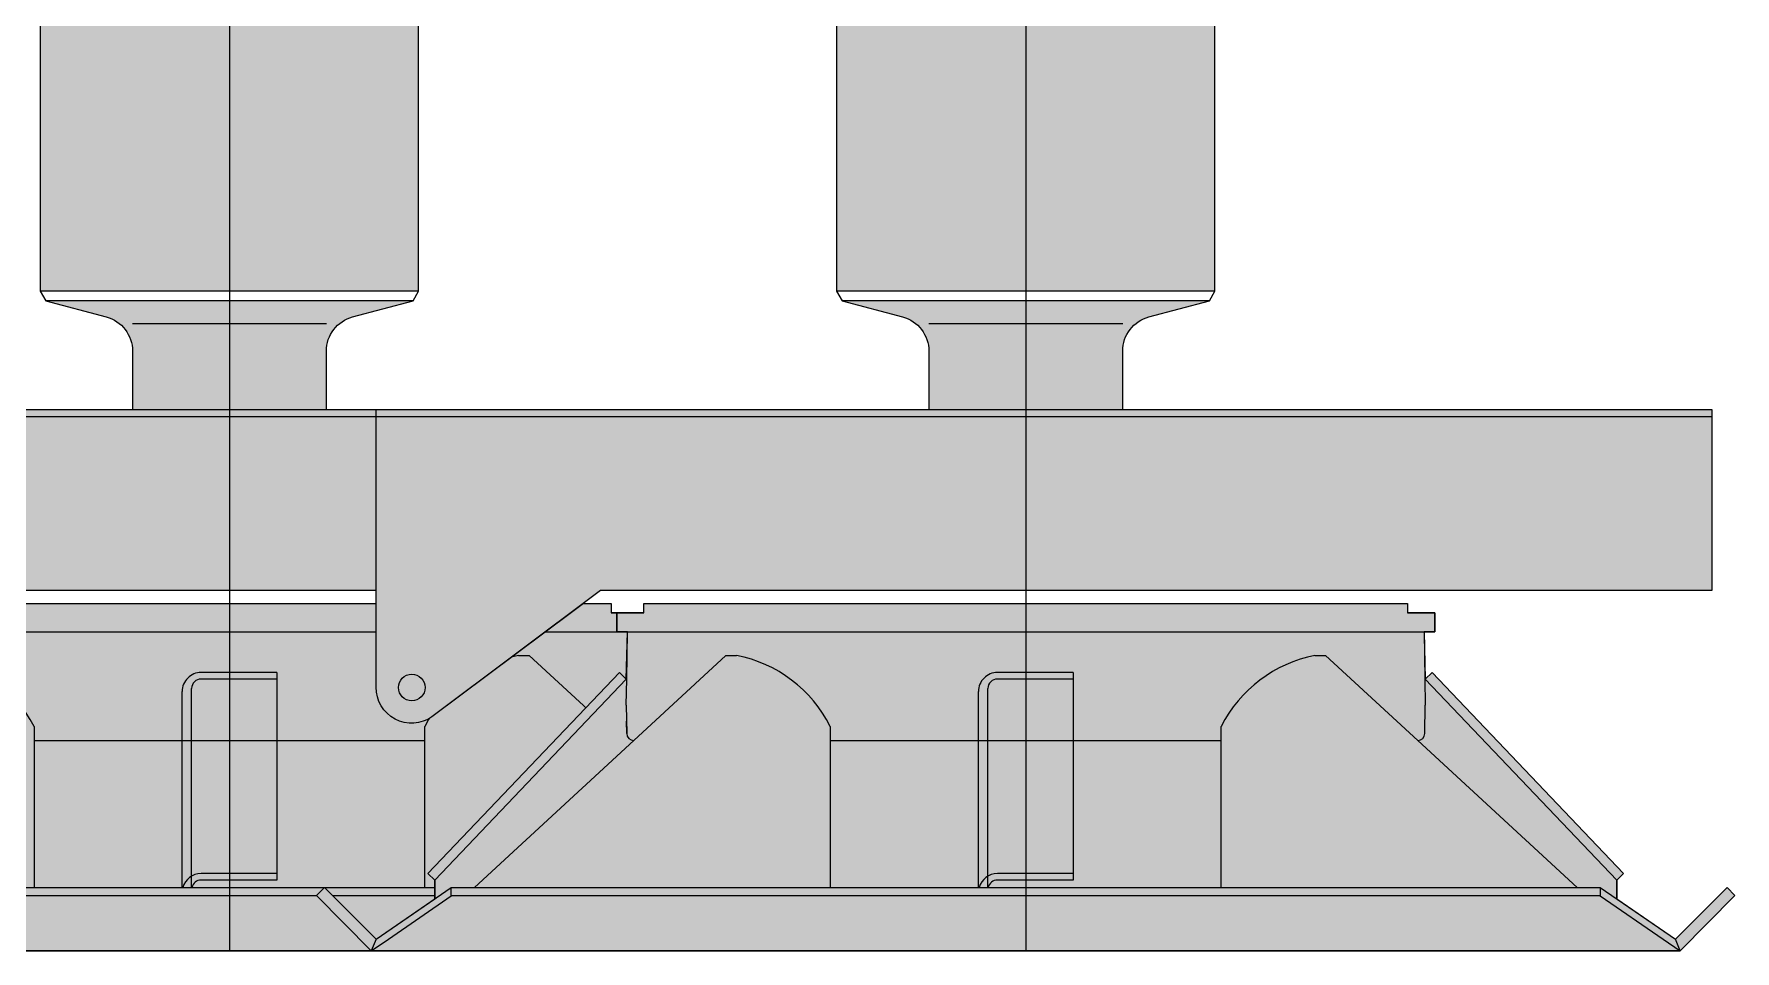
# Model space of a CAD drawing. Header units: millimetres. Extents: x -7743 to 13705, y 0 to 44172.
# Drawn here: x -6528 to -5844, y 27735 to 28103 of the extents above; entities that cross this region are included whole.
import ezdxf
from ezdxf.enums import TextEntityAlignment as Align

# ---------------------------------------------------------------- set-up
doc = ezdxf.new("R2010")
doc.units = ezdxf.units.MM
doc.set_wipeout_variables(frame=1)
doc.layers.add('Техника. Кран Zoomlion ZAT2000V', color=250, linetype='Continuous')
doc.layers.add('Техника. Кран Zoomlion ZAT2000V Штрих', color=7, linetype='Continuous', lineweight=15, true_color=0xa2ce47)
doc.styles.add('arial', font='arial.ttf')

# ---------------------------------------------------------------- blocks, each defined once
blk = doc.blocks.new('ZAT2000V-20200509.19392301')
at = {"color": 0, "linetype": 'ByBlock', "lineweight": -2, "transparency": 16777216}
blk.add_wipeout([(-276.8460602492269, -73.500000000422), (-300, -50), (-296.6450501226064, -46.6299423151213), (-274.7749924383242, -68.49999999940337), (-250.00000000000003, -51.44789480073075), (-250.00000000000003, -43.49999999794818), (-252.89456619429984, -40.74164868688956), (-171.89433167368406, 44.258127827561225), (-169.00000000168802, 41.500000001178705), (-168.4588929856546, 61.500000001615376), (-172.999999998865, 61.500000001615376), (-172.999999998865, 69.49999999960721), (-161.4999999983484, 69.49999999960721), (-161.49999999833386, 73.500000000422), (161.49999999834102, 73.500000000422), (161.49999999834102, 69.49999999960721), (172.99999999886492, 69.49999999960721), (172.99999999886492, 61.500000001615376), (168.45889298565453, 61.500000001615376), (168.99999999805, 41.500000001178705), (171.89433167004603, 44.258127827561225), (252.89456619429978, -40.74164868688956), (249.99999999999991, -43.49999999794818), (249.99999999999991, -51.44789480073075), (274.7749924383242, -68.49999999940337), (296.64505012260634, -46.6299423151213), (299.99999999999994, -50), (276.8460602492268, -73.500000000422)], dxfattribs=at)
at = {"layer": 'Техника. Кран Zoomlion ZAT2000V Штрих', "true_color": 0xadadad, "transparency": 16777216}
h = blk.add_hatch(color=253, dxfattribs=at)
h.dxf.hatch_style = 1
h.paths.add_polyline_path([(276.8460602492269, -73.500000000422), (-276.8460602492269, -73.500000000422), (-300, -50), (-296.6450501226063, -46.6299423151213), (-274.7749924383243, -68.49999999940337), (-250, -51.44789480073086), (-250, -43.49999999794818), (-252.8945661942998, -40.74164868688968), (-171.8943316736841, 44.25812782756111), (-169.000000001688, 41.50000000117871), (-168.4588929856545, 61.50000000161526), (-172.999999998865, 61.50000000161526), (-172.999999998865, 69.4999999996071), (-161.4999999983484, 69.4999999996071), (-161.4999999983338, 73.500000000422), (161.4999999983411, 73.500000000422), (161.4999999983411, 69.4999999996071), (172.999999998865, 69.4999999996071), (172.999999998865, 61.50000000161526), (168.4588929856545, 61.50000000161526), (168.99999999805, 41.50000000117871), (171.8943316700461, 44.25812782756111), (252.8945661942998, -40.74164868688968), (250, -43.49999999794818), (250, -51.44789480073086), (274.7749924383243, -68.49999999940337), (296.6450501226063, -46.6299423151213), (300, -50)])
at = {"color": 0, "linetype": 'ByBlock', "lineweight": -2, "transparency": 16777216}
for p, q in [((-161.4999999983484, 69.4999999996071), (-161.4999999983411, 73.500000000422)), ((161.4999999983411, 73.500000000422), (161.4999999983411, 69.4999999996071)), ((-161.4999999983484, 69.4999999996071), (-172.999999998865, 69.4999999996071)), ((-172.999999998865, 69.4999999996071), (-172.999999998865, 61.50000000161526)), ((172.999999998865, 69.4999999996071), (161.4999999983411, 69.4999999996071)), ((172.999999998865, 61.50000000161526), (172.999999998865, 69.4999999996071)), ((-172.999999998865, 61.50000000161526), (172.999999998865, 61.50000000161526)), ((-168.8079942869081, 41.50000000117871), (-168.4588929856545, 61.50000000161526)), ((168.4588929856545, 61.50000000161526), (168.8079942869081, 41.50000000117871)), ((-165.7900822356169, 15.49999999951979), (-126.813287693949, 51.49999999957799)), ((-126.813287693949, 51.49999999957799), (-122.3294731462374, 51.49999999957799)), ((-122.3294731462374, 51.49999999957799), (-122.3294731462374, 51.49999999957799)), ((122.3294731462374, 51.49999999957799), (126.813287693949, 51.49999999957799)), ((122.3294731462374, 51.49999999957799), (122.3294731462374, 51.49999999957799)), ((126.813287693949, 51.49999999957799), (165.7900822356169, 15.49999999951979)), ((-171.8943316736841, 44.25812782756111), (-252.8945661942998, -40.74164868688968)), ((-169.000000001688, 41.50000000117871), (-171.8943316736841, 44.25812782756111)), ((20.00000000043656, 44.25812782756111), (-11.99999999880674, 44.25812782756111)), ((20.00000000043656, 44.25812782756111), (20.00000000043656, -43.49999999794818)), ((169.000000001688, 41.50000000117871), (171.8943316736841, 44.25812782756111)), ((252.8945661942998, -40.74164868688968), (171.8943316700461, 44.25812782756111)), ((-169.000000001688, 41.50000000117871), (-250, -43.49999999794818)), ((-169.000000001688, 30.49999999893771), (-168.8079942869081, 41.50000000117871)), ((-20.00000000043656, -46.6299423151213), (-20.00000000043656, 36.25812782956928)), ((-15.99999999962165, -46.6299423151213), (-15.99999999962165, 37.5000000003638)), ((20.00000000043656, 41.50000000117871), (-11.99999999880674, 41.50000000117871)), ((168.8079942869081, 41.50000000117871), (168.99999999805, 30.49999999893771)), ((250, -43.49999999794818), (168.99999999805, 41.50000000117871)), ((-169.000000001688, 30.49999999893771), (-168.7896253206418, 18.44764278030198)), ((168.7896253206418, 18.44764278030198), (168.99999999805, 30.49999999893771)), ((-168.7896253206418, 18.44764278030198), (-168.8808749604505, 23.67533108372299)), ((-233.2224359597603, -46.6299423151213), (-165.7900822356169, 15.49999999951979)), ((-82.67184273063322, 21.47871861052408), (-82.67184273063322, -46.6299423151213)), ((-82.67184273063322, 15.49999999951979), (82.67184273063322, 15.49999999951979)), ((82.67184273063322, -46.6299423151213), (82.67184273063322, 21.47871861052408)), ((165.7900822356169, 15.49999999951979), (233.2224359597603, -46.6299423151213)), ((-250, -43.49999999794818), (-252.8945661942998, -40.74164868688968)), ((20.00000000043656, -40.74164868688968), (-11.99999999880674, -40.74164868688968)), ((252.8945661942998, -40.74164868688968), (250, -43.49999999794818)), ((-296.6450501226063, -46.6299423151213), (-300, -50)), ((-300, -50), (-276.8460602492269, -73.500000000422)), ((-274.7749924383243, -68.49999999940337), (-296.6450501226063, -46.6299423151213)), ((-274.7749924383243, -68.49999999940337), (-242.9999999985739, -46.6299423151213)), ((-269.593703062128, -68.49999999940337), (-242.9999999985739, -50.16547622108192)), ((-250, -43.49999999794818), (-250, -51.44789480073086)), ((-242.9999999985739, -50.16547622108192), (-242.9999999985739, -46.6299423151213)), ((-242.9999999985739, -46.6299423151213), (242.9999999985739, -46.6299423151213)), ((242.9999999985739, -50.16547622108192), (-242.9999999985739, -50.16547622108192)), ((20.00000000043656, -43.49999999794818), (-11.99999999880674, -43.49999999794818)), ((242.9999999985739, -46.6299423151213), (274.7749924383243, -68.49999999940337)), ((242.9999999985739, -46.6299423151213), (242.9999999985739, -50.16547622108192)), ((242.9999999985739, -50.16547622108192), (269.593703062128, -68.49999999940337)), ((250, -51.44789480073086), (250, -43.49999999794818)), ((296.6450501226063, -46.6299423151213), (274.7749924383243, -68.49999999940337)), ((276.8460602492269, -73.500000000422), (300, -50)), ((300, -50), (296.6450501226063, -46.6299423151213)), ((-274.7749924383243, -68.49999999940337), (-276.8460602492269, -73.500000000422)), ((-276.8460602492269, -73.500000000422), (-269.593703062128, -68.49999999940337)), ((269.593703062128, -68.49999999940337), (276.8460602492269, -73.500000000422)), ((276.8460602492269, -73.500000000422), (274.7749924383243, -68.49999999940337)), ((-276.8460602492269, -73.500000000422), (276.8460602492269, -73.500000000422))]:
    blk.add_line(p, q, dxfattribs=at)
blk.add_lwpolyline([(276.8460602492269, -73.500000000422), (-276.8460602492269, -73.500000000422), (-300, -50), (-296.6450501226063, -46.6299423151213), (-274.7749924383243, -68.49999999940337), (-250, -51.44789480073086), (-250, -43.49999999794818), (-252.8945661942998, -40.74164868688968), (-171.8943316736841, 44.25812782756111), (-169.000000001688, 41.50000000117871), (-168.4588929856545, 61.50000000161526), (-172.999999998865, 61.50000000161526), (-172.999999998865, 69.4999999996071), (-161.4999999983484, 69.4999999996071), (-161.4999999983338, 73.500000000422), (161.4999999983411, 73.500000000422), (161.4999999983411, 69.4999999996071), (172.999999998865, 69.4999999996071), (172.999999998865, 61.50000000161526), (168.4588929856545, 61.50000000161526), (168.99999999805, 41.50000000117871), (171.8943316700461, 44.25812782756111), (252.8945661942998, -40.74164868688968), (250, -43.49999999794818), (250, -51.44789480073086), (274.7749924383243, -68.49999999940337), (296.6450501226063, -46.6299423151213), (300, -50), (276.8460602492269, -73.500000000422)], dxfattribs=at)
for centre, radius, start, end in [((-133.3610005864703, -4.276657553939003), 56.85710268301656, 26.93531683816763, 78.81240414995378), ((133.3610005864703, -4.276657553939003), 56.85710268301656, 101.1875958500462, 153.0646831618324), ((-11.99999999880674, 36.25812782956928), 8, 90, 180), ((-11.99999999880674, 37.5000000003638), 4, 90, 180), ((-165.7900822356169, 18.50000000013097), 3, 181.0000000086279, 270), ((165.7900822356169, 18.50000000013097), 2.999999999992129, 270, 358.9999999909553), ((-11.99999999880674, -48.74164868488151), 7.999999999982689, 90, 164.6946392948218), ((-11.99999999880674, -47.49999999876309), 3.999999999992003, 90, 167.4369151683408)]:
    blk.add_arc(centre, radius, start, end, dxfattribs=at)
blk = doc.blocks.new('ZAT2000V-20200509.193921')
at = {"color": 0, "linetype": 'ByBlock', "lineweight": -2, "transparency": 16777216}
blk.add_wipeout([(-258.47147296157345, -62.25537867034291), (-266.15804375559225, -64.89625880857085), (-274.0984748667446, -63.16213878821691), (-279.984227925989, -57.55718299877981), (-282.1041254698139, -49.71093211828702), (-282.1041254698139, -49.71093211828702), (-282.1041254698139, 67.74462132703775), (282.87726147606, 67.74462132703775), (282.87726147606, -8.755378672176505), (-187.12273852146606, -8.755378672176505)], dxfattribs=at)
at = {"layer": 'Техника. Кран Zoomlion ZAT2000V Штрих', "true_color": 0xadadad, "transparency": 16777216}
h = blk.add_hatch(color=253, dxfattribs=at)
h.dxf.hatch_style = 1
edge = h.paths.add_edge_path()
edge.add_ellipse((-267.0312197820716, -49.84804135792407), major_axis=(-15.07352927536109, 0), ratio=1, start_angle=-0.521171183749118, end_angle=124.6015585508039, ccw=False)
edge.add_line((-282.1041254698139, -49.71093211828702), (-282.1041254698139, 67.74462132703775))
edge.add_line((-282.1041254698139, 67.74462132703775), (282.8772614760601, 67.74462132703775))
edge.add_line((282.8772614760601, 67.74462132703775), (282.8772614760601, -8.755378672176448))
edge.add_line((282.8772614760601, -8.755378672176448), (-187.1227385214661, -8.755378672176448))
edge.add_line((-187.1227385214661, -8.755378672176448), (-258.4714729615735, -62.25537867034291))
edge = h.paths.add_edge_path(flags=16)
edge.add_arc((-267.0312197865424, -49.84804135969898), 5.640603142666923, 0, 360)
at = {"color": 0, "linetype": 'ByBlock', "lineweight": -2, "transparency": 16777216}
blk.add_line((282.8772614760601, 64.57158757290017), (-282.1041254698139, 64.57158757290017), dxfattribs=at)
at = {"color": 0, "linetype": 'ByBlock', "lineweight": -2, "transparency": 16777216, "extrusion": (0, 0, -1)}
blk.add_lwpolyline([(258.4714729615735, -62.25537867034291, 0.6075478316620407), (282.1041254698139, -49.71093211828702), (282.1041254698139, 67.74462132703775), (-282.8772614760601, 67.74462132703775), (-282.8772614760601, -8.755378672176448), (187.1227385214661, -8.755378672176448), (258.4714729615735, -62.25537867034291)], format="xyb", dxfattribs=at)
at = {"color": 0, "linetype": 'ByBlock', "lineweight": -2, "transparency": 16777216}
blk.add_circle((-267.0312197865424, -49.84804135969898), 5.640603142666923, dxfattribs=at)
blk = doc.blocks.new('ZAT2000V-20200509.193919')
at = {"color": 0, "linetype": 'ByBlock', "lineweight": -2, "transparency": 16777216}
blk.add_wipeout([(-79.99999999992724, -228.7265853374265), (-77.69059892052616, -232.72658533824136), (-52.117714316969796, -239.57881911510782), (-52.117714316969796, -239.57881911510782), (-47.66644650022528, -241.59566232387402), (-44.09969989276806, -244.93628507170513), (-41.796048055791516, -249.24611452530627), (-40.99999999866856, -254.06770650263928), (-40.999999999257795, -278.7265853403368), (41.00000000289583, -278.7265853403368), (41.0000000023137, -254.0677065058553), (41.0000000023137, -254.0677065058553), (41.79604805929574, -249.24611452893998), (44.09969989587745, -244.93628507562158), (47.666446502771805, -241.5956623278264), (52.11771431891245, -239.578819118782), (52.11771431891245, -239.578819118782), (77.6905989241641, -232.72658533824136), (79.9999999999273, -228.7265853374265), (80.00000000174623, 492.2727506400406), (-79.99999999810825, 492.27407868056616)], dxfattribs=at)
at = {"layer": 'Техника. Кран Zoomlion ZAT2000V Штрих', "transparency": 16777216, "extrusion": (0, 0, -1)}
h = blk.add_hatch(color=256, dxfattribs=at)
h.dxf.hatch_style = 1
h.set_gradient(color1=(132, 132, 132), color2=(214, 214, 214), tint=1, name='CYLINDER')
h.paths.add_polyline_path([(-0.01660069071658654, 492.2734145225113), (-80.00000000174623, 492.2727506400406), (-79.99999999992724, -228.7265853374265), (-1.818989403545856e-09, -228.7265853374265)])
h.paths.add_polyline_path([(79.99999999810825, 492.2740786805662), (-0.01660069071658654, 492.2734145225113), (-1.818989403545856e-09, -228.7265853374265), (79.99999999992724, -228.7265853374265)])
h = blk.add_hatch(color=256, dxfattribs=at)
h.dxf.hatch_style = 1
h.set_gradient(color1=(132, 132, 132), color2=(214, 214, 214), tint=1, name='CYLINDER')
h.paths.add_polyline_path([(-1.818989403545856e-09, -232.7265853382414), (-77.69059892416408, -232.7265853382414), (-52.11771431891248, -239.5788191187821, -0.3394542588452465), (-41.00000000231375, -254.0677065058553), (-41.00000000289583, -278.7265853403369), (-1.818989403545856e-09, -278.7265853403369)])
h.paths.add_polyline_path([(40.9999999986685, -254.0677065026393, -0.3394542588780836), (52.1177143169698, -239.5788191151078), (77.6905989205261, -232.7265853382414), (-1.818989403545856e-09, -232.7265853382414), (-1.818989403545856e-09, -278.7265853403369), (40.99999999925785, -278.7265853403369)])
at = {"color": 0, "linetype": 'ByBlock', "lineweight": -2, "transparency": 16777216}
for p, q in [((79.99999999992724, -228.7265853374265), (-79.99999999992724, -228.7265853374265)), ((77.69059892416408, -232.7265853382414), (-77.6905989205261, -232.7265853382414)), ((41.00000000289583, -242.5578016882355), (-40.99999999925785, -242.5578016882355))]:
    blk.add_line(p, q, dxfattribs=at)
at = {"color": 0, "linetype": 'ByBlock', "lineweight": -2, "transparency": 16777216, "extrusion": (0, 0, -1)}
blk.add_lwpolyline([(79.99999999810825, 492.2740786805662), (79.99999999992724, -228.7265853374265), (77.6905989205261, -232.7265853382414), (52.1177143169698, -239.5788191151078, 0.3394542588780529), (40.9999999986685, -254.0677065026393), (40.99999999925785, -278.7265853403369), (-41.00000000289583, -278.7265853403369), (-41.00000000231375, -254.0677065058553, 0.3394542588452499), (-52.11771431891248, -239.5788191187821), (-77.69059892416408, -232.7265853382414), (-79.99999999992724, -228.7265853374265), (-80.00000000174623, 492.2727506400406)], format="xyb", close=True, dxfattribs=at)
blk = doc.blocks.new('ZAT2000V-20200509.193903')
at = {"color": 0, "linetype": 'ByBlock', "lineweight": -2, "transparency": 16777216, "xscale": -0.9500000000000004, "yscale": 0.9500000000000004, "zscale": 0.9500000000000004}
blk.add_blockref('ZAT2000V-20200509.19392301', (0, 69.8250000004009), dxfattribs=at)
blk.add_blockref('ZAT2000V-20200509.193921', (-6.938156422946125, 153.192609738706), dxfattribs=at)
blk.add_blockref('ZAT2000V-20200509.193919', (1.728039933368564e-09, 482.340256072712), dxfattribs=at)
at = {"color": 0, "linetype": 'ByBlock', "lineweight": 5, "transparency": 16777216}
blk.add_line((0, 950.0000000000005), (0, 0), dxfattribs=at)
blk = doc.blocks.new('*U431')
at = {"color": 0, "linetype": 'ByBlock', "lineweight": -2, "transparency": 16777216, "xscale": -1}
blk.add_blockref('ZAT2000V-20200509.193903', (-3830, -155.6770370574086), dxfattribs=at)
at = {"layer": 'Defpoints', "color": 250, "linetype": 'ByBlock', "lineweight": -2, "ltscale": 30, "transparency": 16777216, "style": 'arial', "width": 0.8}
blk.add_attdef('МАРКА', text='', height=250, rotation=66.44642962205707, dxfattribs=at).set_placement((2032.023955840187, 13708.9156390214), align=Align.MIDDLE_CENTER)
at = {"color": 0, "linetype": 'ByBlock', "lineweight": -2, "transparency": 16777216, "xscale": -1}
blk.add_blockref('ZAT2000V-20200509.193903', (-3510, -155.6770370574086), dxfattribs=at)

msp = doc.modelspace()

# ---------------------------------------------------------------- block references
at = {"layer": 'Техника. Кран Zoomlion ZAT2000V'}
msp.add_blockref('*U431', (-2619.493018928295, 27890.5665345712), dxfattribs=at)

doc.saveas('drawing.dxf')
